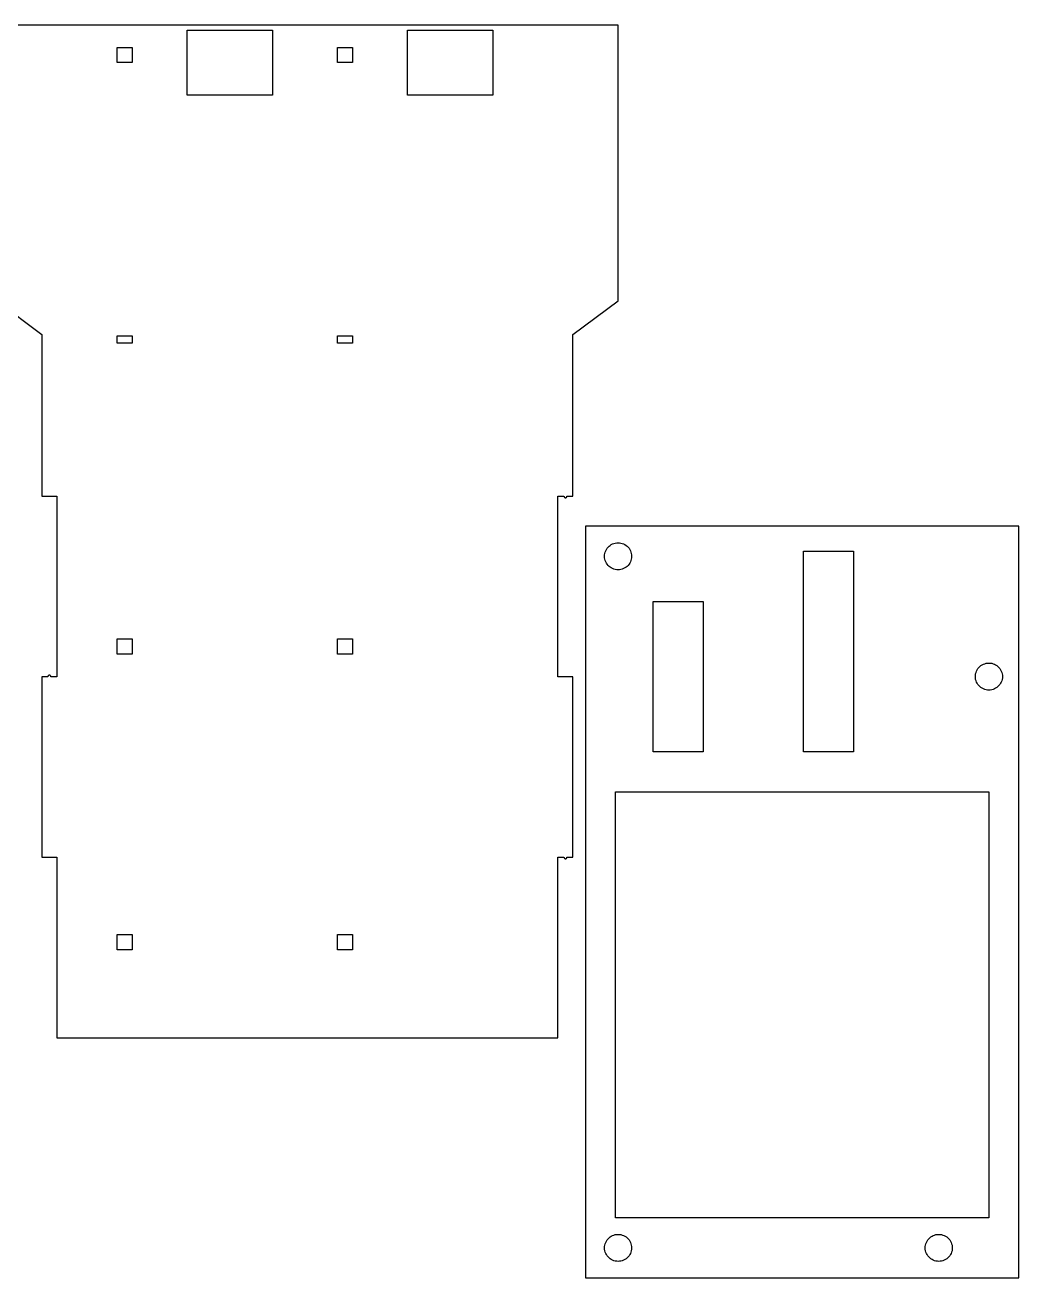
# Model space of a CAD drawing. Header units: metres. Extents: x -5 to 555, y -3 to 257.
# Drawn here: x 357 to 555.3, y 0 to 250 of the extents above; entities that cross this region are included whole.
import ezdxf

# ---------------------------------------------------------------- set-up
doc = ezdxf.new("R2010")
doc.units = ezdxf.units.M

msp = doc.modelspace()

# ---------------------------------------------------------------- linework, layer by layer
for p, q in [((475.3, 250), (325.3, 250)), ((475.3, 195), (475.3, 250)), ((389.3, 236), (389.3, 249)), ((389.3, 249), (406.3, 249)), ((406.3, 249), (406.3, 236)), ((433.3, 236), (433.3, 249)), ((433.3, 249), (450.3, 249)), ((450.3, 249), (450.3, 236)), ((375.3, 242.5), (375.3, 245.5)), ((375.3, 245.5), (378.3, 245.5)), ((378.3, 245.5), (378.3, 242.5)), ((419.3, 242.5), (419.3, 245.5)), ((419.3, 245.5), (422.3, 245.5)), ((422.3, 245.5), (422.3, 242.5)), ((378.3, 242.5), (375.3, 242.5)), ((422.3, 242.5), (419.3, 242.5)), ((406.3, 236), (389.3, 236)), ((450.3, 236), (433.3, 236)), ((351.3, 195), (360.3, 188.25)), ((466.3, 188.25), (475.3, 195)), ((360.3, 188.25), (360.3, 155.981)), ((375.3, 186.5), (375.3, 188)), ((375.3, 188), (378.3, 188)), ((378.3, 188), (378.3, 186.5)), ((419.3, 186.5), (419.3, 188)), ((419.3, 188), (422.3, 188)), ((422.3, 188), (422.3, 186.5)), ((466.3, 155.981), (466.3, 188.25)), ((378.3, 186.5), (375.3, 186.5)), ((422.3, 186.5), (419.3, 186.5)), ((360.3, 155.981), (363.3, 155.981)), ((363.3, 155.981), (363.3, 119.962)), ((463.3, 119.962), (463.3, 155.981)), ((463.3, 155.981), (464.5, 155.981)), ((464.5, 155.981), (464.502, 155.95)), ((464.502, 155.95), (464.507, 155.919)), ((464.507, 155.919), (464.515, 155.889)), ((464.515, 155.889), (464.526, 155.859)), ((464.526, 155.859), (464.54, 155.831)), ((464.54, 155.831), (464.557, 155.805)), ((464.557, 155.805), (464.577, 155.781)), ((464.577, 155.781), (464.599, 155.758)), ((464.599, 155.758), (464.624, 155.739)), ((464.624, 155.739), (464.65, 155.721)), ((464.65, 155.721), (464.678, 155.707)), ((464.678, 155.707), (464.707, 155.696)), ((464.707, 155.696), (464.738, 155.688)), ((464.738, 155.688), (464.769, 155.683)), ((464.769, 155.683), (464.8, 155.681)), ((464.8, 155.681), (464.831, 155.683)), ((464.831, 155.683), (464.862, 155.688)), ((464.862, 155.688), (464.893, 155.696)), ((464.893, 155.696), (464.922, 155.707)), ((464.922, 155.707), (464.95, 155.721)), ((464.95, 155.721), (464.976, 155.739)), ((464.976, 155.739), (465.001, 155.758)), ((465.001, 155.758), (465.023, 155.781)), ((465.023, 155.781), (465.043, 155.805)), ((465.043, 155.805), (465.06, 155.831)), ((465.06, 155.831), (465.074, 155.859)), ((465.074, 155.859), (465.085, 155.889)), ((465.085, 155.889), (465.093, 155.919)), ((465.093, 155.919), (465.098, 155.95)), ((465.098, 155.95), (465.1, 155.981)), ((465.1, 155.981), (466.3, 155.981)), ((555.3, 150), (468.8, 150)), ((468.8, 150), (468.8, 0)), ((555.3, 0), (555.3, 150)), ((472.732, 144.834), (472.833, 145.098)), ((472.833, 145.098), (472.962, 145.35)), ((472.962, 145.35), (473.116, 145.587)), ((473.116, 145.587), (473.294, 145.807)), ((473.294, 145.807), (473.493, 146.006)), ((473.493, 146.006), (473.713, 146.184)), ((473.713, 146.184), (473.95, 146.338)), ((473.95, 146.338), (474.202, 146.467)), ((474.202, 146.467), (474.466, 146.568)), ((474.466, 146.568), (474.739, 146.641)), ((474.739, 146.641), (475.018, 146.685)), ((475.018, 146.685), (475.3, 146.7)), ((475.3, 146.7), (475.582, 146.685)), ((475.582, 146.685), (475.861, 146.641)), ((475.861, 146.641), (476.134, 146.568)), ((476.134, 146.568), (476.398, 146.467)), ((476.398, 146.467), (476.65, 146.338)), ((476.65, 146.338), (476.887, 146.184)), ((476.887, 146.184), (477.107, 146.006)), ((477.107, 146.006), (477.306, 145.807)), ((477.306, 145.807), (477.484, 145.587)), ((477.484, 145.587), (477.638, 145.35)), ((477.638, 145.35), (477.767, 145.098)), ((477.767, 145.098), (477.868, 144.834)), ((512.3, 105), (512.3, 145)), ((512.3, 145), (522.3, 145)), ((522.3, 145), (522.3, 105)), ((472.6, 144), (472.615, 144.282)), ((472.615, 143.718), (472.6, 144)), ((472.615, 144.282), (472.659, 144.561)), ((472.659, 143.439), (472.615, 143.718)), ((472.659, 144.561), (472.732, 144.834)), ((472.732, 143.166), (472.659, 143.439)), ((472.833, 142.902), (472.732, 143.166)), ((472.962, 142.65), (472.833, 142.902)), ((473.116, 142.413), (472.962, 142.65)), ((477.638, 142.65), (477.484, 142.413)), ((477.767, 142.902), (477.638, 142.65)), ((477.868, 143.166), (477.767, 142.902)), ((477.868, 144.834), (477.941, 144.561)), ((477.941, 143.439), (477.868, 143.166)), ((477.941, 144.561), (477.985, 144.282)), ((477.985, 143.718), (477.941, 143.439)), ((477.985, 144.282), (478, 144)), ((478, 144), (477.985, 143.718)), ((473.294, 142.193), (473.116, 142.413)), ((473.493, 141.994), (473.294, 142.193)), ((473.713, 141.816), (473.493, 141.994)), ((473.95, 141.662), (473.713, 141.816)), ((474.202, 141.533), (473.95, 141.662)), ((474.466, 141.432), (474.202, 141.533)), ((474.739, 141.359), (474.466, 141.432)), ((475.018, 141.315), (474.739, 141.359)), ((475.3, 141.3), (475.018, 141.315)), ((475.582, 141.315), (475.3, 141.3)), ((475.861, 141.359), (475.582, 141.315)), ((476.134, 141.432), (475.861, 141.359)), ((476.398, 141.533), (476.134, 141.432)), ((476.65, 141.662), (476.398, 141.533)), ((476.887, 141.816), (476.65, 141.662)), ((477.107, 141.994), (476.887, 141.816)), ((477.306, 142.193), (477.107, 141.994)), ((477.484, 142.413), (477.306, 142.193)), ((482.3, 105), (482.3, 135)), ((482.3, 135), (492.3, 135)), ((492.3, 135), (492.3, 105)), ((375.3, 124.5), (375.3, 127.5)), ((375.3, 127.5), (378.3, 127.5)), ((378.3, 127.5), (378.3, 124.5)), ((419.3, 124.5), (419.3, 127.5)), ((419.3, 127.5), (422.3, 127.5)), ((422.3, 127.5), (422.3, 124.5)), ((378.3, 124.5), (375.3, 124.5)), ((422.3, 124.5), (419.3, 124.5)), ((548.202, 122.467), (548.466, 122.568)), ((548.466, 122.568), (548.739, 122.641)), ((548.739, 122.641), (549.018, 122.685)), ((549.018, 122.685), (549.3, 122.7)), ((549.3, 122.7), (549.582, 122.685)), ((549.582, 122.685), (549.861, 122.641)), ((549.861, 122.641), (550.134, 122.568)), ((550.134, 122.568), (550.398, 122.467)), ((361.507, 120.025), (361.502, 119.994)), ((361.515, 120.055), (361.507, 120.025)), ((361.526, 120.085), (361.515, 120.055)), ((361.54, 120.113), (361.526, 120.085)), ((361.557, 120.139), (361.54, 120.113)), ((361.577, 120.163), (361.557, 120.139)), ((361.599, 120.185), (361.577, 120.163)), ((361.624, 120.205), (361.599, 120.185)), ((361.65, 120.222), (361.624, 120.205)), ((361.678, 120.237), (361.65, 120.222)), ((361.707, 120.248), (361.678, 120.237)), ((361.738, 120.256), (361.707, 120.248)), ((361.769, 120.261), (361.738, 120.256)), ((361.8, 120.262), (361.769, 120.261)), ((361.831, 120.261), (361.8, 120.262)), ((361.862, 120.256), (361.831, 120.261)), ((361.893, 120.248), (361.862, 120.256)), ((361.922, 120.237), (361.893, 120.248)), ((361.95, 120.222), (361.922, 120.237)), ((361.976, 120.205), (361.95, 120.222)), ((362.001, 120.185), (361.976, 120.205)), ((362.023, 120.163), (362.001, 120.185)), ((362.043, 120.139), (362.023, 120.163)), ((362.06, 120.113), (362.043, 120.139)), ((362.074, 120.085), (362.06, 120.113)), ((362.085, 120.055), (362.074, 120.085)), ((362.093, 120.025), (362.085, 120.055)), ((362.098, 119.994), (362.093, 120.025)), ((546.6, 120), (546.615, 120.282)), ((546.615, 119.718), (546.6, 120)), ((546.615, 120.282), (546.659, 120.561)), ((546.659, 120.561), (546.732, 120.834)), ((546.732, 120.834), (546.833, 121.098)), ((546.833, 121.098), (546.962, 121.35)), ((546.962, 121.35), (547.116, 121.587)), ((547.116, 121.587), (547.294, 121.807)), ((547.294, 121.807), (547.493, 122.006)), ((547.493, 122.006), (547.713, 122.184)), ((547.713, 122.184), (547.95, 122.338)), ((547.95, 122.338), (548.202, 122.467)), ((550.398, 122.467), (550.65, 122.338)), ((550.65, 122.338), (550.887, 122.184)), ((550.887, 122.184), (551.107, 122.006)), ((551.107, 122.006), (551.307, 121.807)), ((551.307, 121.807), (551.484, 121.587)), ((551.484, 121.587), (551.638, 121.35)), ((551.638, 121.35), (551.767, 121.098)), ((551.767, 121.098), (551.868, 120.834)), ((551.868, 120.834), (551.941, 120.561)), ((551.941, 120.561), (551.985, 120.282)), ((551.985, 120.282), (552, 120)), ((552, 120), (551.985, 119.718)), ((361.5, 119.962), (360.3, 119.962)), ((360.3, 119.962), (360.3, 83.9437)), ((361.502, 119.994), (361.5, 119.962)), ((362.1, 119.962), (362.098, 119.994)), ((363.3, 119.962), (362.1, 119.962)), ((466.3, 119.962), (463.3, 119.962)), ((466.3, 83.9437), (466.3, 119.962)), ((546.659, 119.439), (546.615, 119.718)), ((546.732, 119.166), (546.659, 119.439)), ((546.833, 118.902), (546.732, 119.166)), ((546.962, 118.65), (546.833, 118.902)), ((547.116, 118.413), (546.962, 118.65)), ((547.294, 118.193), (547.116, 118.413)), ((547.493, 117.993), (547.294, 118.193)), ((547.713, 117.816), (547.493, 117.993)), ((547.95, 117.662), (547.713, 117.816)), ((548.202, 117.533), (547.95, 117.662)), ((548.466, 117.432), (548.202, 117.533)), ((550.398, 117.533), (550.134, 117.432)), ((550.65, 117.662), (550.398, 117.533)), ((550.887, 117.816), (550.65, 117.662)), ((551.107, 117.993), (550.887, 117.816)), ((551.307, 118.193), (551.107, 117.993)), ((551.484, 118.413), (551.307, 118.193)), ((551.638, 118.65), (551.484, 118.413)), ((551.767, 118.902), (551.638, 118.65)), ((551.868, 119.166), (551.767, 118.902)), ((551.941, 119.439), (551.868, 119.166)), ((551.985, 119.718), (551.941, 119.439)), ((548.739, 117.359), (548.466, 117.432)), ((549.018, 117.315), (548.739, 117.359)), ((549.3, 117.3), (549.018, 117.315)), ((549.582, 117.315), (549.3, 117.3)), ((549.861, 117.359), (549.582, 117.315)), ((550.134, 117.432), (549.861, 117.359)), ((492.3, 105), (482.3, 105)), ((522.3, 105), (512.3, 105)), ((474.8, 12), (474.8, 97)), ((474.8, 97), (549.3, 97)), ((549.3, 97), (549.3, 12)), ((360.3, 83.9437), (363.3, 83.9437)), ((363.3, 83.9437), (363.3, 47.925)), ((463.3, 83.9437), (464.5, 83.9437)), ((463.3, 47.925), (463.3, 83.9437)), ((464.5, 83.9437), (464.502, 83.9124)), ((464.502, 83.9124), (464.507, 83.8814)), ((464.507, 83.8814), (464.515, 83.851)), ((464.515, 83.851), (464.526, 83.8217)), ((464.526, 83.8217), (464.54, 83.7937)), ((464.54, 83.7937), (464.557, 83.7674)), ((464.557, 83.7674), (464.577, 83.743)), ((464.577, 83.743), (464.599, 83.7208)), ((464.599, 83.7208), (464.624, 83.701)), ((464.624, 83.701), (464.65, 83.6839)), ((464.65, 83.6839), (464.678, 83.6697)), ((464.678, 83.6697), (464.707, 83.6584)), ((464.707, 83.6584), (464.738, 83.6503)), ((464.738, 83.6503), (464.769, 83.6454)), ((464.769, 83.6454), (464.8, 83.6438)), ((464.8, 83.6438), (464.831, 83.6454)), ((464.831, 83.6454), (464.862, 83.6503)), ((464.862, 83.6503), (464.893, 83.6584)), ((464.893, 83.6584), (464.922, 83.6697)), ((464.922, 83.6697), (464.95, 83.6839)), ((464.95, 83.6839), (464.976, 83.701)), ((464.976, 83.701), (465.001, 83.7208)), ((465.001, 83.7208), (465.023, 83.743)), ((465.023, 83.743), (465.043, 83.7674)), ((465.043, 83.7674), (465.06, 83.7937)), ((465.06, 83.7937), (465.074, 83.8217)), ((465.074, 83.8217), (465.085, 83.851)), ((465.085, 83.851), (465.093, 83.8814)), ((465.093, 83.8814), (465.098, 83.9124)), ((465.098, 83.9124), (465.1, 83.9437)), ((465.1, 83.9437), (466.3, 83.9437)), ((375.3, 65.5), (375.3, 68.5)), ((375.3, 68.5), (378.3, 68.5)), ((378.3, 68.5), (378.3, 65.5)), ((419.3, 65.5), (419.3, 68.5)), ((419.3, 68.5), (422.3, 68.5)), ((422.3, 68.5), (422.3, 65.5)), ((378.3, 65.5), (375.3, 65.5)), ((422.3, 65.5), (419.3, 65.5)), ((363.3, 47.925), (463.3, 47.925)), ((549.3, 12), (474.8, 12)), ((472.962, 7.34999), (473.116, 7.58701)), ((473.116, 7.58701), (473.294, 7.80664)), ((473.294, 7.80664), (473.493, 8.00648)), ((473.493, 8.00648), (473.713, 8.18434)), ((473.713, 8.18434), (473.95, 8.33826)), ((473.95, 8.33826), (474.202, 8.46657)), ((474.202, 8.46657), (474.466, 8.56784)), ((474.466, 8.56784), (474.739, 8.64099)), ((474.739, 8.64099), (475.018, 8.6852)), ((475.018, 8.6852), (475.3, 8.7)), ((475.3, 8.7), (475.582, 8.6852)), ((475.582, 8.6852), (475.861, 8.64099)), ((475.861, 8.64099), (476.134, 8.56784)), ((476.134, 8.56784), (476.398, 8.46657)), ((476.398, 8.46657), (476.65, 8.33826)), ((476.65, 8.33826), (476.887, 8.18434)), ((476.887, 8.18434), (477.107, 8.00648)), ((477.107, 8.00648), (477.306, 7.80664)), ((477.306, 7.80664), (477.484, 7.58701)), ((477.484, 7.58701), (477.638, 7.34999)), ((536.962, 7.34999), (537.116, 7.58701)), ((537.116, 7.58701), (537.294, 7.80664)), ((537.294, 7.80664), (537.493, 8.00648)), ((537.493, 8.00648), (537.713, 8.18434)), ((537.713, 8.18434), (537.95, 8.33826)), ((537.95, 8.33826), (538.202, 8.46657)), ((538.202, 8.46657), (538.466, 8.56784)), ((538.466, 8.56784), (538.739, 8.64099)), ((538.739, 8.64099), (539.018, 8.6852)), ((539.018, 8.6852), (539.3, 8.7)), ((539.3, 8.7), (539.582, 8.6852)), ((539.582, 8.6852), (539.861, 8.64099)), ((539.861, 8.64099), (540.134, 8.56784)), ((540.134, 8.56784), (540.398, 8.46657)), ((540.398, 8.46657), (540.65, 8.33826)), ((540.65, 8.33826), (540.887, 8.18434)), ((540.887, 8.18434), (541.107, 8.00648)), ((541.107, 8.00648), (541.307, 7.80664)), ((541.307, 7.80664), (541.484, 7.58701)), ((541.484, 7.58701), (541.638, 7.34999)), ((472.6, 6), (472.615, 6.28223)), ((472.615, 5.71776), (472.6, 6)), ((472.615, 6.28223), (472.659, 6.56136)), ((472.659, 5.43863), (472.615, 5.71776)), ((472.659, 6.56136), (472.732, 6.83434)), ((472.732, 5.16565), (472.659, 5.43863)), ((472.732, 6.83434), (472.833, 7.09818)), ((472.833, 4.90181), (472.732, 5.16565)), ((472.833, 7.09818), (472.962, 7.34999)), ((477.638, 7.34999), (477.767, 7.09818)), ((477.767, 7.09818), (477.868, 6.83434)), ((477.868, 5.16565), (477.767, 4.90181)), ((477.868, 6.83434), (477.941, 6.56136)), ((477.941, 5.43863), (477.868, 5.16565)), ((477.941, 6.56136), (477.985, 6.28223)), ((477.985, 5.71776), (477.941, 5.43863)), ((477.985, 6.28223), (478, 6)), ((478, 6), (477.985, 5.71776)), ((536.6, 6), (536.615, 6.28223)), ((536.615, 5.71776), (536.6, 6)), ((536.615, 6.28223), (536.659, 6.56136)), ((536.659, 5.43863), (536.615, 5.71776)), ((536.659, 6.56136), (536.732, 6.83434)), ((536.732, 5.16565), (536.659, 5.43863)), ((536.732, 6.83434), (536.833, 7.09818)), ((536.833, 4.90181), (536.732, 5.16565)), ((536.833, 7.09818), (536.962, 7.34999)), ((541.638, 7.34999), (541.767, 7.09818)), ((541.767, 7.09818), (541.868, 6.83434)), ((541.868, 5.16565), (541.767, 4.90181)), ((541.868, 6.83434), (541.941, 6.56136)), ((541.941, 5.43863), (541.868, 5.16565)), ((541.941, 6.56136), (541.985, 6.28223)), ((541.985, 5.71776), (541.941, 5.43863)), ((541.985, 6.28223), (542, 6)), ((542, 6), (541.985, 5.71776)), ((472.962, 4.64999), (472.833, 4.90181)), ((473.116, 4.41298), (472.962, 4.64999)), ((473.294, 4.19334), (473.116, 4.41298)), ((473.493, 3.9935), (473.294, 4.19334)), ((473.713, 3.81564), (473.493, 3.9935)), ((473.95, 3.66173), (473.713, 3.81564)), ((474.202, 3.53342), (473.95, 3.66173)), ((474.466, 3.43214), (474.202, 3.53342)), ((474.739, 3.35899), (474.466, 3.43214)), ((475.018, 3.31479), (474.739, 3.35899)), ((475.3, 3.29999), (475.018, 3.31479)), ((475.582, 3.31479), (475.3, 3.29999)), ((475.861, 3.35899), (475.582, 3.31479)), ((476.134, 3.43214), (475.861, 3.35899)), ((476.398, 3.53342), (476.134, 3.43214)), ((476.65, 3.66173), (476.398, 3.53342)), ((476.887, 3.81564), (476.65, 3.66173)), ((477.107, 3.9935), (476.887, 3.81564)), ((477.306, 4.19334), (477.107, 3.9935)), ((477.484, 4.41298), (477.306, 4.19334)), ((477.638, 4.64999), (477.484, 4.41298)), ((477.767, 4.90181), (477.638, 4.64999)), ((536.962, 4.64999), (536.833, 4.90181)), ((537.116, 4.41298), (536.962, 4.64999)), ((537.294, 4.19334), (537.116, 4.41298)), ((537.493, 3.9935), (537.294, 4.19334)), ((537.713, 3.81564), (537.493, 3.9935)), ((537.95, 3.66173), (537.713, 3.81564)), ((538.202, 3.53342), (537.95, 3.66173)), ((538.466, 3.43214), (538.202, 3.53342)), ((538.739, 3.35899), (538.466, 3.43214)), ((539.018, 3.31479), (538.739, 3.35899)), ((539.3, 3.29999), (539.018, 3.31479)), ((539.582, 3.31479), (539.3, 3.29999)), ((539.861, 3.35899), (539.582, 3.31479)), ((540.134, 3.43214), (539.861, 3.35899)), ((540.398, 3.53342), (540.134, 3.43214)), ((540.65, 3.66173), (540.398, 3.53342)), ((540.887, 3.81564), (540.65, 3.66173)), ((541.107, 3.9935), (540.887, 3.81564)), ((541.307, 4.19334), (541.107, 3.9935)), ((541.484, 4.41298), (541.307, 4.19334)), ((541.638, 4.64999), (541.484, 4.41298)), ((541.767, 4.90181), (541.638, 4.64999)), ((468.8, 0), (555.3, 0))]:
    msp.add_line(p, q)

doc.saveas('drawing.dxf')
